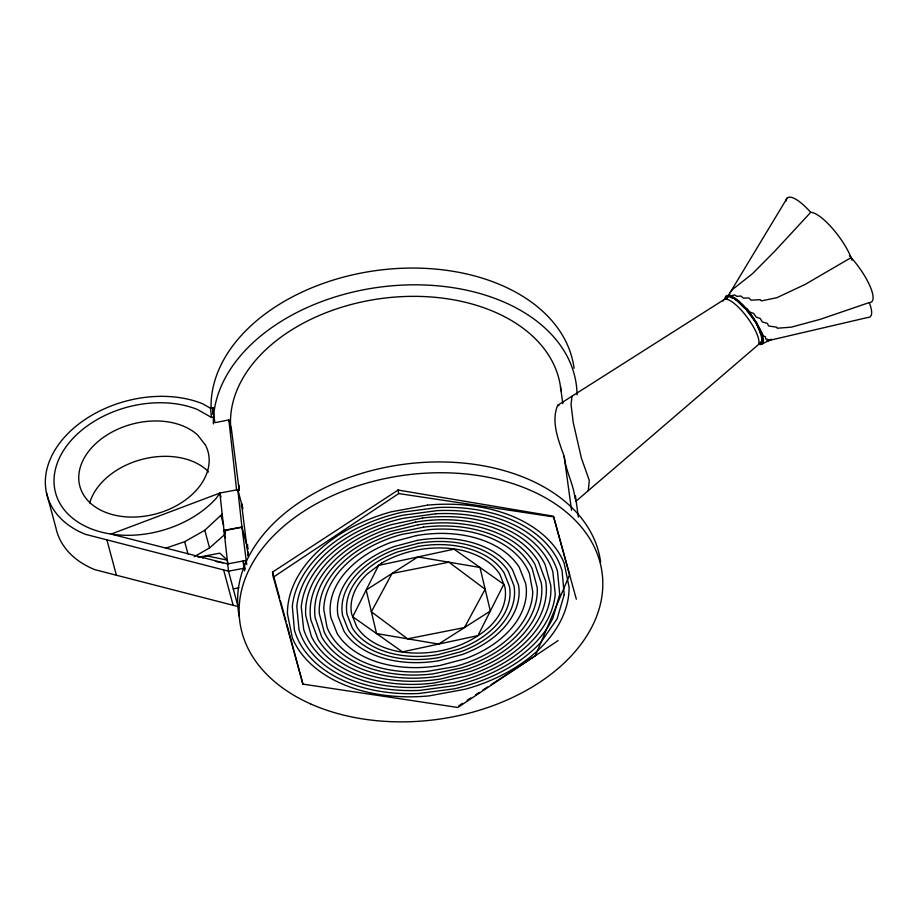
<?xml version="1.0" encoding="UTF-8"?>
<svg xmlns="http://www.w3.org/2000/svg" width="919" height="919" viewBox="0 0 919 919"><rect width="100%" height="100%" fill="white"/><g stroke="black" fill="none" stroke-linecap="round" stroke-linejoin="round"><path stroke-width="1.38" d="M241.398 506.564L241.525 503.474L246.797 545.966M724.367 299.422L557.672 405.313C550.803 421.787 558.522 440.477 564.163 456.341L564.255 456.777C565.794 471.16 573.789 484.83 575.053 498.822M762.736 341.948L762.977 340.742L762.23 340.535M571.986 396.215L571.044 404.498L573.272 422.671L581.394 458.121L589.263 480.327L588.298 490.643M851.143 257.596L805.17 284.408L776.796 297.722L761.288 300.904L760.289 299.686L751.03 300.18L748.882 297.974L743.402 298.089L740.932 296.021L736.992 296.366L734.649 294.953L731.501 295.7L729.606 295.194L726.906 296.297L726.102 299.364L726.722 298.17M726.102 299.364L728.733 295.711M759.565 344.372A27.467 7.88 53.5 0 0 761.564 343.637L762.437 341.42L760.633 333.206M760.024 343.878L761.564 343.637M787.112 198.136L726.895 297.951M166.086 548.046L184.673 541.705L204.799 530.263L222.513 513.801M729.663 293.023L732.834 289.232L752.569 273.609L774.625 251.358L810.719 212.335A36.622 10.511 53.5 0 1 832.855 228.9A36.622 10.511 53.5 0 1 852.108 260.226M194.173 556.696L209.555 547.942L224.833 534.433M575.742 501.429L757.313 345.555A28.386 8.156 53.5 0 0 746.194 316.044A28.386 8.156 53.5 0 0 722.966 301.099M558.097 640.589L457.811 707.469L302.914 684.115L273.357 577.166L398.708 493.56L553.606 516.915L576.339 599.188M273.357 577.166L272.518 572.123L398.122 490.057L553.491 516.214L569.596 574.777L535.329 655.764L491.114 684.655M458.845 705.746L462.429 703.403M467.208 700.278L470.804 697.935M475.582 694.81L479.167 692.466M482.751 690.123L487.529 686.998M202.617 558.063L206.212 555.765L227.384 560.13L219.756 553.158L198.194 557.305M771.098 339.375L767.331 340.604L767.824 339.329L765.63 338.962L765.435 336.756L763.161 335.917L762.219 332.977L761.277 332.563C754.671 319.502 746.63 305.843 733.603 298.307M762.552 343.729L771.512 339.364M849.397 255.689A36.622 10.511 53.5 0 1 870.236 286.694A36.622 10.511 53.5 0 1 869.213 302.581L820.23 319.33L791.316 327.153L777.198 328.232L776.865 327.198L768.617 325.992L767.411 323.431L762.242 321.88L760.254 318.537L756.13 317.032L753.591 313.413L749.835 312.081L747.009 308.635L745.677 308.256M762.621 341.983L759.852 342.626L761.851 341.879L762.724 339.662L761.277 332.563M766.768 341.006L867.789 317.48A36.622 10.511 53.5 0 0 869.213 302.581M245.327 569.137L243.133 560.981L243.937 568.264L228.498 571.193L85.375 534.307A100.389 70.258 -15.1 0 1 64.617 437.076A100.389 70.258 -15.1 0 1 202.571 403.74L210.508 408.231L213.265 407.714M242.938 508.701L237.814 489.655L219.871 493.055L216.333 498.167A91.555 64.066 -15.1 0 1 90.533 528.563A91.555 64.066 -15.1 0 1 71.602 439.891A91.555 64.066 -15.1 0 1 197.413 409.495L211.531 417.479L214.311 416.95M237.814 489.655L241.927 526.966L223.995 530.366L224.73 533.089M225.006 533.353L224.282 530.631L241.961 527.276L246.729 564.588M245.637 560.51L227.694 563.91L111.084 534.077L219.871 493.055L228.498 571.193L238.021 606.563L94.887 569.677A100.389 70.258 -15.1 0 1 55.944 527.954L46.421 492.595M233.265 588.872L238.871 587.815M763.402 341.707L762.598 341.707L762.368 340.581M736.51 300.053L739.646 301.616M216.068 561.52L222.892 562.876M728.641 295.665L734.718 298.56L745.045 308.6M731.271 297.228L732.052 297.434M730.605 297.503L732.604 298.032M557.672 405.313L558.959 405.681M748.721 311.782L750.72 312.988M754.637 320.662L757.428 323.787M759.944 331.736L761.483 333.884M224.282 530.631L225.603 531.848L224.385 533.882L225.477 537.96M746.998 310.737L755.602 322.029M208.406 472.01L207.223 470.482A66.363 46.444 -15.1 0 0 140.745 459.718A66.363 46.444 -15.1 0 0 89.694 503.038M756.67 324.085L760.714 334.16M246.751 545.645L247.797 548.942M272.518 572.123L279.675 598.154M280.433 600.9L286.085 621.451M286.831 624.185L302.914 684.115M241.927 526.966L247.82 549.034M243.937 568.264L244.672 570.986M220.238 494.422L220.974 497.145M221.088 515.846L223.65 525.369M223.627 569.952L233.15 605.311M204.799 530.263L209.555 547.942M184.673 541.705L187.97 553.95M106.96 540.096L116.472 575.466M398.076 489.781L398.708 493.56M560.475 386.658L562.807 403.648M575.432 495.812L578.35 517.052M564.163 456.341L571.561 510.298M246.82 545.335L248.187 556.075L247.946 551.802M227.544 561.509L227.889 564.277M228.877 420.006L236.597 489.884M210.508 408.231L211.531 417.479M247.556 544.588L247.705 547.345M238.894 485.014L239.204 490.551L231.427 429.116L228.865 419.903L214.897 422.694L212.748 407.806L212.817 414.343M214.07 416.996L214.116 420.879M741.725 304.2A27.467 7.88 53.5 0 1 762.414 336.101M726.906 296.297A27.467 7.88 53.5 0 1 749.1 312.403M785.952 201.1A36.622 10.511 53.5 0 1 810.719 212.335M725.045 298.434A27.467 7.88 53.5 0 1 730.927 296.274M759.06 327.865A27.467 7.88 53.5 0 1 758.646 344.108M239.239 616.373A182.789 123.215 -7.8 0 1 399.34 464.922A182.789 123.215 -7.8 0 1 600.635 562.129M211.083 408.576A182.789 123.215 -7.8 0 1 383.062 269.704A182.789 123.215 -7.8 0 1 574.065 368.266M213.346 423.912A182.789 123.215 -7.8 0 1 393.665 285.66A182.789 123.215 -7.8 0 1 577.063 394.837M231.243 432.55A166.201 112.038 -7.8 0 1 383.154 298.284A166.201 112.038 -7.8 0 1 560.946 390.793M727.756 296.906A28.386 8.156 53.5 0 1 751.799 316.515A28.386 8.156 53.5 0 1 760.714 343.028M559.717 594.478L552.962 617.947A132.75 88.615 -9.5 0 1 453.802 685.781L419.478 690.399A132.75 88.615 -9.5 0 1 299.008 629.618L296.803 606.551A132.75 88.615 -9.5 0 1 402.717 515.249L437.042 510.631A132.75 88.615 -9.5 0 1 557.511 571.411L559.717 594.478M564.209 594.639L557.086 618.912L541.188 641.933A137.322 91.67 -9.5 0 1 454.147 688.836L418.639 693.523A137.322 91.67 -9.5 0 1 294.448 630.262L292.311 606.391A137.322 91.67 -9.5 0 1 402.373 512.193L437.881 507.506A137.322 91.67 -9.5 0 1 562.072 570.768L564.209 594.639M378.559 565.403L352.735 616.752L402.442 651.87L477.96 635.626L503.784 584.277L454.078 549.16L378.559 565.403M392.045 573.467L371.368 611.79L407.588 638.831L464.474 627.562L485.152 589.24L448.931 562.198L392.045 573.467M381.822 562.933L367.428 573.812A77.816 51.946 -9.5 0 0 351.598 613.846L356.629 626.62A77.816 51.946 -9.5 0 0 398.03 651.433C429.966 656.832 464.623 648.998 489.08 627.217A77.816 51.946 -9.5 0 0 504.922 587.184L499.89 574.409A77.816 51.946 -9.5 0 0 458.489 549.596C432.321 545.105 404.934 549.815 381.822 562.933M417.892 556.948L366.187 589.998L376.549 633.57L438.627 644.081L490.332 611.032L479.971 567.46L417.892 556.948M416.364 535.582L391.563 542.176A98.884 66.007 -9.5 0 0 330.84 617.465L337.239 633.685A98.884 66.007 -9.5 0 0 440.144 665.448L464.957 658.854A98.884 66.007 -9.5 0 0 525.679 583.565L519.281 567.345A98.884 66.007 -9.5 0 0 416.364 535.582M417.249 540.395L394.285 546.506A91.555 61.114 -9.5 0 0 338.066 616.201L343.993 631.227A91.555 61.114 -9.5 0 0 439.271 660.635L462.234 654.523A91.555 61.114 -9.5 0 0 518.454 584.829L512.526 569.803A91.555 61.114 -9.5 0 0 417.249 540.395M417.8 543.405L395.986 549.206A86.972 58.058 -9.5 0 0 342.58 615.42L348.198 629.687A86.972 58.058 -9.5 0 0 438.719 657.625L460.534 651.824A86.972 58.058 -9.5 0 0 513.939 585.61L508.322 571.342A86.972 58.058 -9.5 0 0 417.8 543.405M418.352 546.403L397.686 551.905A82.4 55.002 -9.5 0 0 347.083 614.639L352.414 628.159A82.4 55.002 -9.5 0 0 438.168 654.627L458.834 649.124A82.4 55.002 -9.5 0 0 509.436 586.391L504.106 572.87A82.4 55.002 -9.5 0 0 418.352 546.403M415.583 522.084L385.624 529.758A119.01 79.448 -9.5 0 0 310.817 619.82L318.1 639.463A119.01 79.448 -9.5 0 0 440.936 678.946L470.896 671.272A119.01 79.448 -9.5 0 0 545.702 581.21L538.419 561.566A119.01 79.448 -9.5 0 0 415.583 522.084M418.168 524.772L389.231 531.791A114.438 76.392 -9.5 0 0 315.125 617.671L321.593 636.695A114.438 76.392 -9.5 0 0 438.352 676.258L467.289 669.239A114.438 76.392 -9.5 0 0 541.383 583.358L534.927 564.335A114.438 76.392 -9.5 0 0 418.168 524.772M422.556 517.994L391.034 524.703A123.594 82.503 -9.5 0 0 305.728 615.558L311.38 636.407A123.594 82.503 -9.5 0 0 433.963 683.035L465.485 676.327A123.594 82.503 -9.5 0 0 550.791 585.472L545.139 564.622A123.594 82.503 -9.5 0 0 422.556 517.994M423.533 527.127L395.503 533.031A109.855 73.336 -9.5 0 0 319.33 613.651L324.258 632.203A109.855 73.336 -9.5 0 0 432.987 673.903L461.016 667.998A109.855 73.336 -9.5 0 0 537.19 587.379L532.262 568.827A109.855 73.336 -9.5 0 0 423.533 527.127M427.519 505.14L391.092 511.849A141.905 94.726 -9.5 0 0 287.429 613.858L292.414 638.096A141.905 94.726 -9.5 0 0 429.001 695.89L465.428 689.181A141.905 94.726 -9.5 0 0 569.091 587.172L564.105 562.933A141.905 94.726 -9.5 0 0 427.519 505.14M429.242 529.62L402.166 534.33A105.283 70.281 -9.5 0 0 323.775 609.377L327.072 627.424A105.283 70.281 -9.5 0 0 427.266 671.41L454.354 666.7A105.283 70.281 -9.5 0 0 532.744 591.652L529.447 573.605A105.283 70.281 -9.5 0 0 429.242 529.62M435.698 513.778L402.579 518.431A128.166 85.559 -9.5 0 0 301.271 607.057L303.672 629.285A128.166 85.559 -9.5 0 0 420.822 687.251L453.94 682.599A128.166 85.559 -9.5 0 0 555.248 593.973L552.847 571.744A128.166 85.559 -9.5 0 0 435.698 513.778M205.442 445.083L197.711 435.124A66.363 46.444 -15.1 0 0 87.776 452.493A66.363 46.444 -15.1 0 0 137.735 516.903A66.363 46.444 -15.1 0 0 205.442 445.083M310.656 703.931A182.789 123.215 -7.8 0 0 601.336 599.751A182.789 123.215 -7.8 0 0 350.909 488.219A182.789 123.215 -7.8 0 0 310.656 703.931"/></g></svg>
